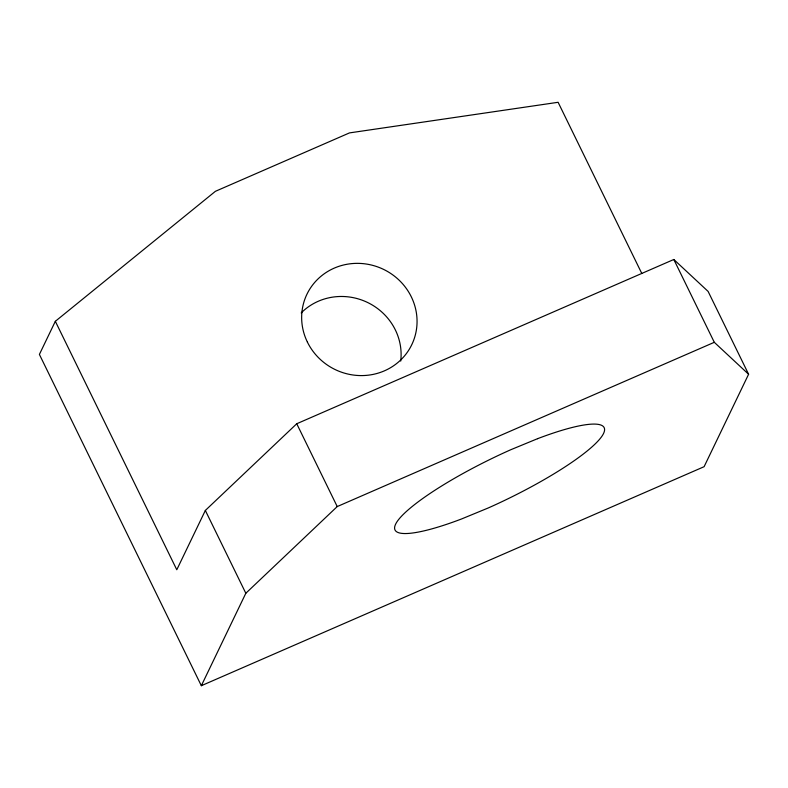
<?xml version="1.0" encoding="UTF-8"?>
<svg xmlns="http://www.w3.org/2000/svg" width="788" height="788" viewBox="0 0 788 788"><rect width="100%" height="100%" fill="white"/><g stroke="black" fill="none" stroke-linecap="round" stroke-linejoin="round"><path stroke-width="1.18" d="M55.337 321.307L39.4 354.433L201.334 685.708L704.108 466.693L748.6 374.251L708.116 291.432L673.819 259.488L296.741 423.747L205.343 510.447L176.788 569.763L55.337 321.307L215.4 191.317L349.478 132.906L558.111 102.292L641.787 273.456M201.334 685.708L245.826 593.265L337.225 506.566L714.302 342.307L748.6 374.251M673.819 259.488L714.302 342.307M296.741 423.747L337.225 506.566M205.343 510.447L245.826 593.265M301.203 312.925A58.164 55.623 25.7 0 1 367.651 302.513A58.164 55.623 25.7 0 1 400.718 361.071M537.554 438.689L510.939 449.662A116.338 21.631 -26.1 0 0 397.635 520.848A116.338 21.631 -26.1 0 0 461.63 518.937L488.245 507.965A116.338 21.631 -26.1 0 0 601.549 436.769A116.338 21.631 -26.1 0 0 537.554 438.689M307.399 342.1A58.164 55.623 25.7 0 0 407.071 352.62A58.164 55.623 25.7 0 0 363.593 263.684A58.164 55.623 25.7 0 0 307.399 342.1"/></g></svg>
